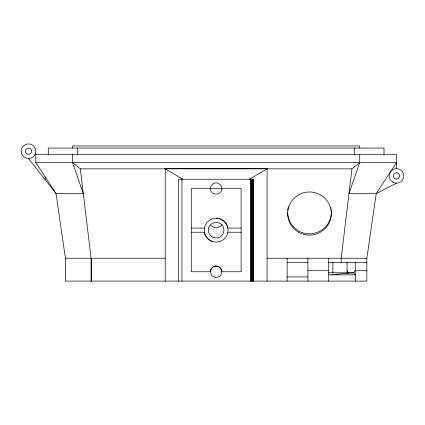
<?xml version="1.0" encoding="UTF-8"?>
<svg xmlns="http://www.w3.org/2000/svg" width="425" height="425" viewBox="0 0 425 425"><rect width="100%" height="100%" fill="white"/><g stroke="black" fill="none" stroke-linecap="round" stroke-linejoin="round"><path stroke-width="0.64" d="M359.725 154.291L359.725 162.61L351.948 168.847L341.19 258.235L341.19 262.39M35.801 162.61L56.052 193.593L65.423 258.235L65.423 281.1L366.849 281.1L366.849 258.235L376.226 193.593L396.472 162.61L35.801 162.61L35.801 154.291M359.725 162.61L348.967 193.593L376.226 193.593L396.472 183.164M249.401 179.238L267.835 168.396L164.438 168.396L182.877 179.238M216.336 218.216L213.238 218.572A11.953 11.953 0 0 0 204.643 226.886L204.186 229.973L204.542 233.07A11.953 11.953 0 0 0 212.856 241.66L215.942 242.123L219.04 241.767A11.953 11.953 0 0 0 227.63 233.452L228.087 230.366L227.731 227.269A11.953 11.953 0 0 0 216.336 218.216A11.953 11.953 0 0 1 227.731 227.269M35.041 154.291L396.472 154.291L396.472 168.613M72.553 154.291L72.553 162.61L80.33 168.847L351.948 168.847M191.298 228.092L204.468 228.092M227.827 228.092L241.118 228.092M191.298 232.247L204.446 232.247M227.811 232.247L241.118 232.247M65.423 258.235L165.208 258.235M267.07 258.235L366.849 258.235M287.146 262.39L307.934 262.39M328.254 262.39L366.849 262.39M307.934 270.709L328.722 270.709M366.849 270.709L355.252 270.709L353.728 272.786L328.722 274.863L355.252 274.863L353.728 272.786L328.185 272.786M287.146 276.941L307.934 276.941M28.528 158.451L56.052 193.593L83.305 193.593L72.553 162.61M347.071 270.709L348.59 272.786M80.33 168.847L91.083 258.235L91.083 281.1M384.003 154.291L384.003 148.059L48.275 148.059L48.275 154.291M359.725 147.895L359.725 145.977L72.553 145.977L72.553 147.895M355.252 262.39L355.252 281.1M354.556 148.059L354.556 154.291M347.071 262.39L347.071 273.084M332.897 262.39L332.897 272.892M328.722 258.235L328.722 281.1M307.934 258.235L307.934 281.1M287.146 258.235L287.146 281.1M267.07 168.847L267.07 281.1M253.688 281.1L253.693 179.238L178.649 179.238L178.649 281.1M253.576 179.238L253.582 281.1M253.369 179.238L253.369 281.1M253.056 179.238L253.056 281.1M252.657 179.238L252.657 281.1M252.179 179.238L252.179 281.1M251.643 179.238L251.643 281.1M251.069 179.238L251.069 281.1M250.474 179.238L250.474 281.1M181.942 179.238L181.942 281.1M165.208 168.847L165.208 281.1M91.412 258.235L91.412 281.1M77.717 148.059L77.717 154.291M45.188 176.965L45.188 179.722M222.243 224.623A7.793 7.793 0 0 1 218.03 227.338L216.006 227.572A7.793 7.793 0 0 1 210.534 225.197M212.856 241.66A11.953 11.953 0 0 1 204.542 233.07M331.325 212.851A21.829 21.595 0 0 1 309.193 233.819A21.829 21.595 0 0 1 287.683 212.224M287.762 210.348A21.829 21.595 0 0 1 288.426 206.635M330.746 207.241A21.829 21.595 0 0 1 331.001 208.468M331.187 209.722A21.829 21.595 0 0 1 331.325 211.602M210.614 270.268L210.423 271.745L191.298 271.745L191.298 188.594L241.118 188.594L241.118 271.745L221.855 271.745A5.716 5.716 0 0 1 213.281 276.696A5.716 5.716 0 0 1 213.281 266.794C216.877 264.573 221.983 267.522 221.855 271.745A5.716 5.716 0 0 0 213.281 266.794L211.188 268.887L210.614 270.268M221.855 188.594C222.132 195.936 210.141 195.936 210.423 188.594A5.716 5.716 0 0 1 216.139 182.877A5.716 5.716 0 0 1 221.855 188.594M208.643 228.028L208.346 230.042L208.574 232.061L209.323 233.957A7.793 7.793 0 0 0 216.006 237.963L218.03 237.734A7.793 7.793 0 0 0 223.635 232.31L223.933 230.297L223.699 228.278L222.955 226.387A7.793 7.793 0 0 0 216.267 222.376L214.248 222.61A7.793 7.793 0 0 0 208.643 228.028M35.551 153.058L34.829 154.812A7.278 7.278 0 0 1 22.567 155.348A7.278 7.278 0 0 1 27.264 144.011A7.278 7.278 0 0 1 35.551 153.058M26.966 153.877A3.118 3.118 0 0 0 31.647 151.178A3.118 3.118 0 0 0 26.966 148.474A3.118 3.118 0 0 0 26.966 153.877M298.594 232.22A21.829 21.569 0 0 0 331.335 213.541A21.829 21.569 0 0 0 298.594 194.857A21.829 21.569 0 0 0 298.594 232.22M394.915 178.59A3.118 3.118 0 0 0 399.59 175.886A3.118 3.118 0 0 0 394.915 173.188A3.118 3.118 0 0 0 394.915 178.59M392.838 182.187A7.278 7.278 0 0 0 403.75 175.886A7.278 7.278 0 0 0 392.838 169.586A7.278 7.278 0 0 0 392.838 182.187"/></g></svg>
